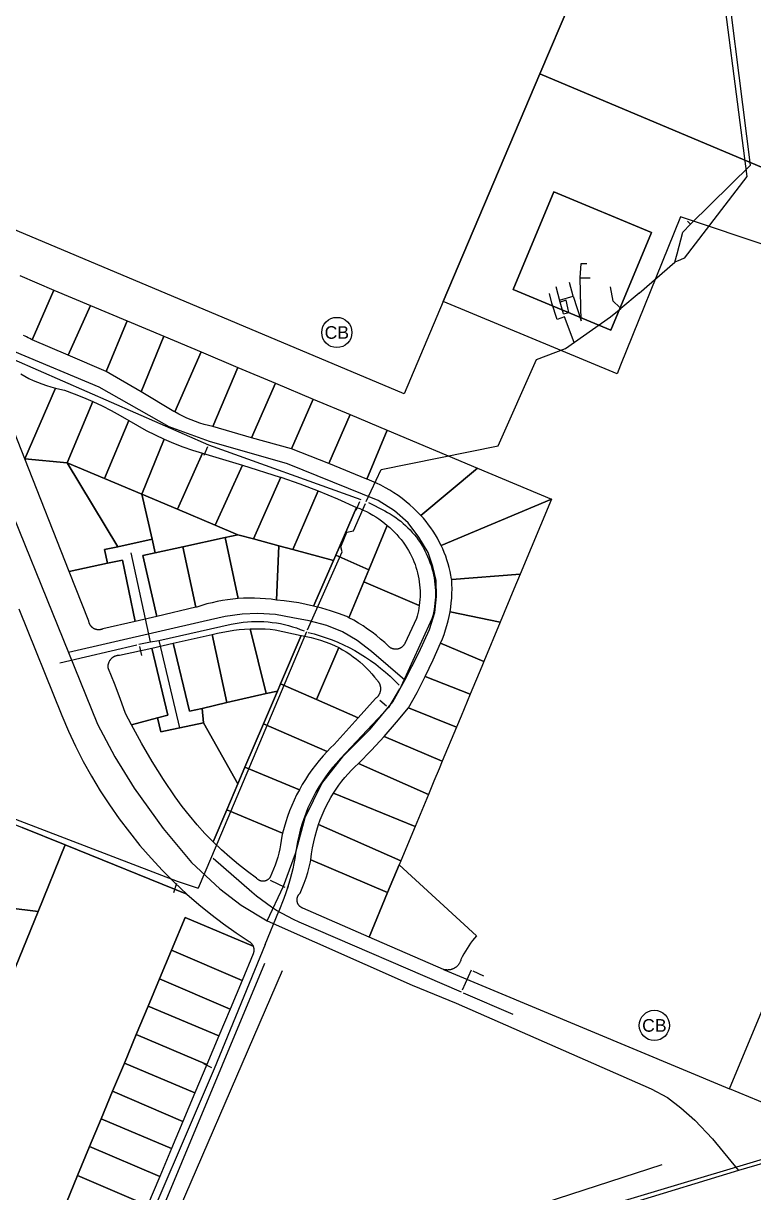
# Model space of a CAD drawing. Extents: x 1876309 to 1899261, y 443723 to 466661.
# Drawn here: x 1882595 to 1884044, y 452332 to 454651 of the extents above; entities that cross this region are included whole.
import ezdxf
from ezdxf.enums import TextEntityAlignment as Align

# ---------------------------------------------------------------- set-up
doc = ezdxf.new("R2010")
doc.units = 0
doc.header["$MEASUREMENT"] = 0
for name, color, linetype in [('Parcels', 31, 'Continuous'), ('Roads', 7, 'Continuous'), ('TEXT', 2, 'Continuous'), ('Waterlines', 5, 'Continuous')]:
    doc.layers.add(name, color=color, linetype=linetype)
doc.styles.get("Standard").update_dxf_attribs({"font": 'arial.ttf', "height": 300})

# ---------------------------------------------------------------- blocks, each defined once
blk = doc.blocks.new('Catch Basin')
blk.add_circle((6.7, 31.9), 30)
blk.add_text('CB', height=25).set_placement((6.7, 31.9), align=Align.MIDDLE)

msp = doc.modelspace()

# ---------------------------------------------------------------- linework, layer by layer
at = {"layer": 'Parcels'}
for points in [[(1883428.4, 454099.3), (1883350.9, 453916.5), (1882368.6, 454329.7), (1882098.6, 455020.9), (1882120.5, 455100.1), (1882535.6, 454949.2), (1882715.1, 454884), (1882990.7, 454784), (1883043.2, 454958.7), (1883056.8, 455004.2), (1883122.1, 454981.7), (1883157.3, 455076.1), (1883742.7, 454839.8), (1883620.2, 454551.1), (1883428.4, 454099.3)], [(1883428.4, 454099.3), (1883620.2, 454551.1), (1884265.5, 454279.3), (1884237.8, 454259.9), (1884186.8, 454224.2), (1884156.2, 454218.7), (1884083, 454205.5), (1883898.9, 454267.5), (1883886.3, 454236.2), (1883780.2, 453972.9), (1883773.3, 453955.7), (1883428.4, 454099.3)], [(1883647.4, 454316.8), (1883566.7, 454123), (1883760.5, 454042.3), (1883841.3, 454236.1), (1883647.4, 454316.8)], [(1883647.4, 454316.8), (1883841.3, 454236.1), (1883760.5, 454042.3), (1883566.7, 454123), (1883647.4, 454316.8)], [(1882655.9, 454122.1), (1882728.7, 454091.5), (1882684.1, 453993), (1882612.8, 454023.5), (1882655.9, 454122.1)], [(1882728.7, 454091.5), (1882801, 454061.1), (1882759.8, 453960.6), (1882684.1, 453993), (1882728.7, 454091.5)], [(1882801, 454061.1), (1882874.2, 454030.3), (1882828.9, 453920.3), (1882759.8, 453960.6), (1882801, 454061.1)], [(1882874.2, 454030.3), (1882948.1, 453999.3), (1882895.9, 453880.5), (1882894.4, 453881.4), (1882894.1, 453881.5), (1882828.9, 453920.3), (1882874.2, 454030.3)], [(1882948.1, 453999.3), (1883021.1, 453968.6), (1882971.3, 453851.1), (1882962.5, 453853.1), (1882953.8, 453855.5), (1882945.2, 453858.2), (1882936.6, 453861.2), (1882928.2, 453864.5), (1882919.9, 453868.1), (1882911.8, 453871.9), (1882903.8, 453876.1), (1882895.9, 453880.5), (1882948.1, 453999.3)], [(1883021.1, 453968.6), (1883095.2, 453937.4), (1883047.7, 453829), (1882971.3, 453851.1), (1883021.1, 453968.6)], [(1882598.1, 453787.1), (1882658.9, 453927.4), (1882667.9, 453925.2), (1882677.1, 453923.3), (1882696, 453916.5), (1882714.8, 453909.1), (1882733.3, 453901.1), (1882682, 453779.6), (1882598.1, 453787.1)], [(1883047.7, 453829), (1883095.2, 453937.4), (1883170.5, 453905.7), (1883127.5, 453807.2), (1883047.7, 453829)], [(1882733.3, 453901.1), (1882751.5, 453892.5), (1882769.5, 453883.3), (1882787.2, 453873.5), (1882804.5, 453863.2), (1882756.3, 453748.3), (1882682, 453779.6), (1882733.3, 453901.1)], [(1883243.8, 453874.9), (1883201.2, 453778), (1883127.5, 453807.2), (1883170.5, 453905.7), (1883243.8, 453874.9)], [(1883317.1, 453844.1), (1883276.9, 453747.3), (1883201.2, 453778), (1883243.8, 453874.9), (1883317.1, 453844.1)], [(1882804.5, 453863.2), (1882821.5, 453853.2), (1882838.9, 453843.7), (1882856.5, 453834.8), (1882874.4, 453826.5), (1882830.2, 453717.2), (1882756.3, 453748.3), (1882804.5, 453863.2)], [(1882874.4, 453826.5), (1882893.1, 453818.6), (1882911.9, 453811.2), (1882931.1, 453804.5), (1882950.4, 453798.5), (1882901, 453687.4), (1882830.2, 453717.2), (1882874.4, 453826.5)], [(1883317.1, 453844.1), (1883495.9, 453768.9), (1883383.6, 453675.2), (1883376.7, 453682.4), (1883369.5, 453689.3), (1883362.1, 453695.9), (1883354.5, 453702.3), (1883346.7, 453708.5), (1883338.7, 453714.3), (1883330.5, 453719.9), (1883322.1, 453725.2), (1883313.5, 453730.1), (1883304.7, 453734.8), (1883295.8, 453739.2), (1883286.7, 453743.3), (1883277.5, 453747), (1883276.9, 453747.3), (1883317.1, 453844.1)], [(1882682, 453779.6), (1882782.9, 453613), (1882756.3, 453607.2), (1882762.3, 453580.2), (1882686.2, 453563.9), (1882598.1, 453787.1), (1882682, 453779.6)], [(1882756.3, 453748.3), (1882830.2, 453717.2), (1882850.6, 453627.9), (1882782.9, 453613), (1882682, 453779.6), (1882756.3, 453748.3)], [(1882950.4, 453798.5), (1883029.8, 453774.7), (1882976, 453655.8), (1882901, 453687.4), (1882950.4, 453798.5)], [(1883051.6, 453628.6), (1883021.1, 453636.8), (1882976, 453655.8), (1883029.8, 453774.7), (1883104.9, 453751.2), (1883106.4, 453750.8), (1883051.6, 453628.6)], [(1883495.9, 453768.9), (1883642.8, 453707.2), (1883424.1, 453615.6), (1883420.5, 453622.8), (1883416.7, 453629.8), (1883412.6, 453636.8), (1883408.3, 453643.6), (1883403.8, 453650.2), (1883399, 453656.7), (1883394.1, 453663.1), (1883388.9, 453669.3), (1883383.6, 453675.2), (1883495.9, 453768.9)], [(1883101.8, 453615), (1883051.6, 453628.6), (1883106.4, 453750.8), (1883143.5, 453737.7), (1883180.2, 453723.7), (1883129.8, 453607.5), (1883101.8, 453615)], [(1882995.4, 453631.2), (1882911.8, 453612.8), (1882856.8, 453600.8), (1882850.6, 453627.9), (1882830.2, 453717.2), (1882901, 453687.4), (1882976, 453655.8), (1883021.1, 453636.8), (1882995.4, 453631.2)], [(1883256.3, 453691.1), (1883215, 453596.5), (1883210.3, 453585.8), (1883129.8, 453607.5), (1883180.2, 453723.7), (1883218.5, 453707.9), (1883256.3, 453691.1)], [(1883642.8, 453707.2), (1883580.8, 453558.4), (1883445, 453547.8), (1883444.9, 453548.8), (1883443.6, 453556.5), (1883442, 453564.1), (1883440.2, 453571.7), (1883438.1, 453579.2), (1883435.7, 453586.7), (1883433.2, 453594), (1883430.4, 453601.3), (1883427.4, 453608.5), (1883424.1, 453615.6), (1883642.8, 453707.2)], [(1883256.3, 453691.1), (1883262.9, 453688.5), (1883269.4, 453685.7), (1883275.8, 453682.7), (1883282.1, 453679.4), (1883288.3, 453675.9), (1883294.4, 453672.3), (1883300.3, 453668.4), (1883306.1, 453664.2), (1883311.7, 453659.9), (1883317.2, 453655.4), (1883280.6, 453567.1), (1883215, 453596.5), (1883256.3, 453691.1)], [(1882995.4, 453631.2), (1883021.1, 453636.8), (1883051.6, 453628.6), (1883101.8, 453615), (1883097.7, 453507.3), (1883086.8, 453508.7), (1883075.9, 453509.8), (1883065, 453510.6), (1883054, 453511), (1883043.1, 453511), (1883032.1, 453510.7), (1883021.2, 453510), (1882995.4, 453631.2)], [(1883280.6, 453567.1), (1883317.2, 453655.4), (1883322.1, 453651.1), (1883326.9, 453646.6), (1883331.6, 453641.9), (1883336.1, 453637.1), (1883340.4, 453632.1), (1883344.6, 453627), (1883348.6, 453621.8), (1883352.5, 453616.4), (1883356.1, 453610.9), (1883359.6, 453605.3), (1883362.9, 453599.6), (1883365.5, 453594.3), (1883368, 453588.9), (1883370.2, 453583.5), (1883372.3, 453577.9), (1883374.2, 453572.3), (1883375.9, 453566.6), (1883377.4, 453560.9), (1883378.7, 453555.1), (1883379.8, 453549.3), (1883380.7, 453543.4), (1883381.4, 453537.6), (1883381.9, 453531.7), (1883382.2, 453525.8), (1883382.3, 453519.8), (1883382.2, 453513.9), (1883381.9, 453508), (1883381.4, 453502.1), (1883380.7, 453496.2), (1883270.6, 453543.1), (1883280.6, 453567.1)], [(1882850.6, 453627.9), (1882856.8, 453600.8), (1882832.2, 453595.4), (1882860, 453474.8), (1882817.1, 453464.8), (1882792, 453586.6), (1882762.3, 453580.2), (1882756.3, 453607.2), (1882782.9, 453613), (1882850.6, 453627.9)], [(1882995.4, 453631.2), (1883021.2, 453510), (1883010.8, 453509.1), (1883000.4, 453507.8), (1882990.1, 453506.1), (1882979.8, 453504.2), (1882969.6, 453501.9), (1882959.5, 453499.4), (1882949.5, 453496.5), (1882939.6, 453493.3), (1882937.3, 453492.8), (1882911.8, 453612.8), (1882995.4, 453631.2)], [(1883101.8, 453615), (1883129.8, 453607.5), (1883210.3, 453585.8), (1883170.8, 453495.2), (1883156.3, 453498.5), (1883141.8, 453501.4), (1883127.1, 453503.8), (1883112.4, 453505.7), (1883097.7, 453507.3), (1883101.8, 453615)], [(1882911.8, 453612.8), (1882937.3, 453492.8), (1882860, 453474.8), (1882832.2, 453595.4), (1882856.8, 453600.8), (1882911.8, 453612.8)], [(1883210.3, 453585.8), (1883215, 453596.5), (1883280.6, 453567.1), (1883270.6, 453543.1), (1883241.2, 453472.2), (1883237.1, 453474.3), (1883220.8, 453480.4), (1883204.3, 453485.9), (1883187.7, 453490.9), (1883170.8, 453495.2), (1883210.3, 453585.8)], [(1882686.2, 453563.9), (1882762.3, 453580.2), (1882792, 453586.6), (1882817.1, 453464.8), (1882753, 453449.9), (1882752.4, 453449.7), (1882751.8, 453449.4), (1882751.1, 453449.2), (1882750.4, 453449), (1882749.8, 453448.8), (1882749.1, 453448.6), (1882748.4, 453448.5), (1882747.7, 453448.4), (1882747.1, 453448.3), (1882746.4, 453448.2), (1882745.7, 453448.2), (1882745, 453448.2), (1882744.3, 453448.2), (1882743.6, 453448.2), (1882742.9, 453448.3), (1882742.2, 453448.3), (1882741.5, 453448.4), (1882740.9, 453448.6), (1882740.2, 453448.7), (1882739.5, 453448.9), (1882738.8, 453449.1), (1882738.2, 453449.3), (1882737.5, 453449.6), (1882736.9, 453449.8), (1882736.3, 453450.1), (1882735.7, 453450.4), (1882735, 453450.7), (1882734.5, 453451.1), (1882733.9, 453451.5), (1882733.3, 453451.9), (1882732.7, 453452.3), (1882732.2, 453452.7), (1882731.7, 453453.2), (1882731.2, 453453.6), (1882730.7, 453454.1), (1882730.2, 453454.6), (1882729.7, 453455.1), (1882729.3, 453455.7), (1882728.9, 453456.2), (1882728.5, 453456.8), (1882728.1, 453457.3), (1882727.7, 453457.9), (1882727.4, 453458.5), (1882727.1, 453459.2), (1882726.8, 453459.8), (1882726.5, 453460.4), (1882726.2, 453461.1), (1882726, 453461.7), (1882725.8, 453462.4), (1882725.6, 453463), (1882725.4, 453463.7), (1882725.3, 453464.4), (1882725.2, 453465.1), (1882686.2, 453563.9)], [(1883580.8, 453558.4), (1883568.3, 453528.5), (1883541.2, 453463.4), (1883441.7, 453483.9), (1883443.1, 453492.9), (1883444.2, 453502), (1883445, 453511.2), (1883445.5, 453520.3), (1883445.7, 453529.5), (1883445.5, 453538.7), (1883445, 453547.8), (1883580.8, 453558.4)], [(1883270.6, 453543.1), (1883380.7, 453496.2), (1883379.9, 453491), (1883378.9, 453485.8), (1883377.8, 453480.7), (1883376.6, 453475.5), (1883375.1, 453470.5), (1883352.1, 453421.3), (1883351.8, 453420.7), (1883351.5, 453420), (1883351.1, 453419.5), (1883350.8, 453418.9), (1883350.4, 453418.3), (1883350, 453417.7), (1883349.5, 453417.2), (1883349.1, 453416.7), (1883348.6, 453416.1), (1883348.1, 453415.6), (1883347.7, 453415.2), (1883347.1, 453414.7), (1883346.6, 453414.2), (1883346.1, 453413.8), (1883345.5, 453413.4), (1883344.9, 453413), (1883344.4, 453412.7), (1883343.8, 453412.3), (1883343.1, 453412), (1883342.5, 453411.7), (1883341.9, 453411.4), (1883341.3, 453411.1), (1883340.6, 453410.9), (1883340, 453410.7), (1883339.3, 453410.5), (1883338.6, 453410.3), (1883337.9, 453410.1), (1883337.3, 453410), (1883336.6, 453409.9), (1883335.9, 453409.8), (1883335.2, 453409.8), (1883334.5, 453409.8), (1883333.8, 453409.7), (1883333.1, 453409.8), (1883332.4, 453409.8), (1883331.8, 453409.9), (1883331.1, 453410), (1883330.4, 453410.1), (1883329.7, 453410.2), (1883329, 453410.4), (1883328.4, 453410.5), (1883327.7, 453410.7), (1883327.1, 453411), (1883326.4, 453411.2), (1883325.8, 453411.5), (1883325.1, 453411.8), (1883324.5, 453412.1), (1883323.9, 453412.4), (1883323.3, 453412.8), (1883322.8, 453413.2), (1883322.2, 453413.6), (1883321.6, 453414), (1883321.1, 453414.4), (1883320.6, 453414.9), (1883320.1, 453415.4), (1883312.2, 453422.8), (1883304, 453429.9), (1883295.6, 453436.8), (1883287, 453443.4), (1883278.3, 453449.7), (1883269.3, 453455.8), (1883260.1, 453461.6), (1883250.7, 453467), (1883241.2, 453472.2), (1883270.6, 453543.1)], [(1883441.7, 453483.9), (1883541.2, 453463.4), (1883508.7, 453385.2), (1883422.9, 453422), (1883426.5, 453430.6), (1883429.8, 453439.2), (1883432.8, 453448), (1883435.5, 453456.8), (1883437.9, 453465.8), (1883439.9, 453474.8), (1883441.7, 453483.9)], [(1882970.2, 453438.7), (1882999.3, 453303.8), (1882949.9, 453292.4), (1882924.7, 453286.6), (1882892.5, 453421.5), (1882970.2, 453438.7)], [(1882970.2, 453438.7), (1882980.7, 453441.3), (1882991.3, 453443.6), (1883002, 453445.6), (1883012.7, 453447.2), (1883023.5, 453448.5), (1883034.3, 453449.4), (1883045.2, 453450), (1883076.9, 453321.6), (1882999.3, 453303.8), (1882970.2, 453438.7)], [(1883105.3, 453341.1), (1883099.2, 453326.8), (1883076.9, 453321.6), (1883045.2, 453450), (1883055.1, 453450.3), (1883065, 453450.2), (1883074.9, 453449.9), (1883084.8, 453449.3), (1883094.7, 453448.4), (1883146.2, 453437.1), (1883105.3, 453341.1)], [(1883105.3, 453341.1), (1883146.2, 453437.1), (1883146.9, 453437), (1883156.6, 453435.1), (1883166.1, 453432.9), (1883175.6, 453430.3), (1883185, 453427.5), (1883194.3, 453424.3), (1883203.4, 453420.8), (1883212.5, 453417.1), (1883221.4, 453413), (1883176.7, 453309.9), (1883105.3, 453341.1)], [(1882861.2, 453273.4), (1882809.6, 453259.7), (1882798, 453282.2), (1882787.6, 453312.1), (1882776.4, 453341.6), (1882764.2, 453370.8), (1882764, 453371.5), (1882763.9, 453372.3), (1882763.8, 453373), (1882763.7, 453373.8), (1882763.7, 453374.6), (1882763.6, 453375.3), (1882763.7, 453376.1), (1882763.7, 453376.8), (1882763.7, 453377.6), (1882763.8, 453378.4), (1882763.9, 453379.1), (1882764.1, 453379.9), (1882764.2, 453380.6), (1882764.4, 453381.4), (1882764.6, 453382.1), (1882764.8, 453382.8), (1882765.1, 453383.6), (1882765.4, 453384.3), (1882765.7, 453385), (1882766, 453385.7), (1882766.4, 453386.3), (1882766.8, 453387), (1882767.2, 453387.7), (1882767.6, 453388.3), (1882768, 453388.9), (1882768.5, 453389.5), (1882769, 453390.1), (1882769.5, 453390.7), (1882770, 453391.2), (1882770.6, 453391.8), (1882771.1, 453392.3), (1882771.7, 453392.8), (1882772.3, 453393.3), (1882772.9, 453393.7), (1882773.5, 453394.2), (1882774.2, 453394.6), (1882774.8, 453395), (1882775.5, 453395.3), (1882776.2, 453395.7), (1882776.9, 453396), (1882777.6, 453396.3), (1882778.3, 453396.6), (1882779, 453396.8), (1882779.8, 453397.1), (1882780.5, 453397.3), (1882781.3, 453397.4), (1882782, 453397.6), (1882782.8, 453397.7), (1882783.5, 453397.8), (1882784.3, 453397.9), (1882785, 453397.9), (1882785.8, 453397.9), (1882849.9, 453412.1), (1882881.9, 453278.9), (1882861.2, 453273.4)], [(1882849.9, 453412.1), (1882892.5, 453421.5), (1882924.7, 453286.6), (1882949.9, 453292.4), (1882952.9, 453263.9), (1882867.8, 453245.6), (1882861.2, 453273.4), (1882881.9, 453278.9), (1882849.9, 453412.1)], [(1883176.7, 453309.9), (1883221.4, 453413), (1883228.7, 453408.8), (1883235.9, 453404.4), (1883242.9, 453399.8), (1883249.7, 453394.9), (1883256.3, 453389.8), (1883262.8, 453384.4), (1883269.1, 453378.9), (1883275.2, 453373.1), (1883281.1, 453367.1), (1883286.7, 453360.9), (1883292.2, 453354.5), (1883297.5, 453348), (1883298, 453347.3), (1883298.6, 453346.7), (1883299.1, 453346), (1883299.6, 453345.3), (1883300, 453344.6), (1883300.5, 453343.9), (1883300.9, 453343.1), (1883301.3, 453342.4), (1883301.7, 453341.6), (1883302, 453340.9), (1883302.3, 453340.1), (1883302.6, 453339.3), (1883302.8, 453338.5), (1883303.1, 453337.6), (1883303.3, 453336.8), (1883303.4, 453336), (1883303.6, 453335.1), (1883303.7, 453334.3), (1883303.8, 453333.5), (1883303.8, 453332.6), (1883303.9, 453331.8), (1883303.8, 453330.9), (1883303.8, 453330.1), (1883303.7, 453329.2), (1883303.7, 453328.4), (1883303.5, 453327.5), (1883303.4, 453326.7), (1883303.2, 453325.9), (1883303, 453325), (1883302.7, 453324.2), (1883302.5, 453323.4), (1883302.2, 453322.6), (1883301.9, 453321.8), (1883301.5, 453321.1), (1883301.1, 453320.3), (1883300.7, 453319.6), (1883300.3, 453318.8), (1883299.8, 453318.1), (1883299.4, 453317.4), (1883298.9, 453316.7), (1883298.3, 453316), (1883297.8, 453315.4), (1883297.2, 453314.8), (1883296.6, 453314.2), (1883296, 453313.6), (1883295.4, 453313), (1883294.7, 453312.5), (1883294.1, 453311.9), (1883259.2, 453273.9), (1883176.7, 453309.9)], [(1883422.9, 453422), (1883508.7, 453385.2), (1883504.6, 453375.4), (1883481.8, 453320.7), (1883392.4, 453355.4), (1883408.2, 453388.5), (1883422.9, 453422)], [(1883099.2, 453326.8), (1883105.3, 453341.1), (1883176.7, 453309.9), (1883259.2, 453273.9), (1883211.7, 453220.7), (1883204.7, 453213.8), (1883197.8, 453206.7), (1883071.7, 453262), (1883099.2, 453326.8)], [(1883454.4, 453255), (1883359.4, 453293.3), (1883376.4, 453324.1), (1883392.4, 453355.4), (1883481.8, 453320.7), (1883463.5, 453276.7), (1883454.4, 453255)], [(1882949.9, 453292.4), (1882999.3, 453303.8), (1883076.9, 453321.6), (1883099.2, 453326.8), (1883071.7, 453262), (1883035, 453175.9), (1883020.8, 453142.5), (1882952.9, 453263.9), (1882949.9, 453292.4)], [(1883454.4, 453255), (1883426.4, 453187.8), (1883311, 453236.8), (1883335.6, 453264.7), (1883359.4, 453293.3), (1883454.4, 453255)], [(1882999, 453091.4), (1882971.9, 453027.6), (1882955.6, 453044.4), (1882939.9, 453061.7), (1882924.8, 453079.6), (1882910.3, 453097.9), (1882896.5, 453116.8), (1882873.2, 453151.6), (1882851, 453187), (1882829.8, 453223.1), (1882809.6, 453259.7), (1882861.2, 453273.4), (1882867.8, 453245.6), (1882952.9, 453263.9), (1883020.8, 453142.5), (1882999, 453091.4)], [(1883142.8, 453130.9), (1883035, 453175.9), (1883071.7, 453262), (1883197.8, 453206.7), (1883189.9, 453198.1), (1883182.2, 453189.2), (1883174.9, 453180), (1883167.8, 453170.6), (1883161.1, 453161), (1883154.7, 453151.1), (1883148.6, 453141.1), (1883142.8, 453130.9)], [(1883420, 453172.3), (1883409.7, 453147.7), (1883398.9, 453121.7), (1883259.9, 453183), (1883285.8, 453209.6), (1883311, 453236.8), (1883426.4, 453187.8), (1883420, 453172.3)], [(1883035, 453175.9), (1883142.8, 453130.9), (1883137.4, 453120.6), (1883132.4, 453110.2), (1883127.7, 453099.7), (1883123.4, 453089), (1883119.4, 453078.2), (1883115.7, 453067.2), (1883112.4, 453056.2), (1883109.5, 453045), (1882999, 453091.4), (1883020.8, 453142.5), (1883035, 453175.9)], [(1883259.9, 453183), (1883398.9, 453121.7), (1883372.3, 453057.8), (1883210.6, 453124.2), (1883215.9, 453132.3), (1883221.4, 453140.1), (1883227.2, 453147.8), (1883233.3, 453155.3), (1883239.6, 453162.5), (1883246.2, 453169.6), (1883252.9, 453176.4), (1883259.9, 453183)], [(1883344.1, 452990), (1883181.1, 453062), (1883184.4, 453071.3), (1883188, 453080.5), (1883191.9, 453089.5), (1883196.1, 453098.4), (1883200.7, 453107.2), (1883205.5, 453115.8), (1883210.6, 453124.2), (1883372.3, 453057.8), (1883344.1, 452990)], [(1882592.7, 453056.4), (1882678, 453021.9), (1882624.4, 452889.6), (1882346, 452924.2), (1882346.7, 452930.3), (1882347.2, 452936.5), (1882347.5, 452942.6), (1882347.6, 452948.8), (1882347.4, 452955), (1882347.1, 452961.2), (1882346.5, 452967.3), (1882345.7, 452973.4), (1882345.5, 452975.1), (1882345.1, 452976.8), (1882344.7, 452978.5), (1882344.3, 452980.2), (1882343.8, 452981.9), (1882343.2, 452983.5), (1882342.6, 452985.1), (1882341.9, 452986.7), (1882341.2, 452988.3), (1882340.4, 452989.8), (1882511.8, 453089.1), (1882592.7, 453056.4)], [(1882999, 453091.4), (1883109.5, 453045), (1883108.1, 453038.8), (1883107, 453030.4), (1883105.6, 453022), (1883104, 453013.7), (1883102.1, 453005.5), (1883099.9, 452997.3), (1883097.4, 452989.2), (1883094.7, 452981.2), (1883091.7, 452973.3), (1883088.4, 452965.4), (1883084.9, 452957.7), (1883084.6, 452957.3), (1883084.3, 452956.8), (1883084, 452956.3), (1883083.6, 452955.9), (1883083.3, 452955.4), (1883082.9, 452955), (1883082.5, 452954.6), (1883082.1, 452954.2), (1883081.7, 452953.8), (1883081.3, 452953.4), (1883080.9, 452953.1), (1883080.4, 452952.7), (1883080, 452952.4), (1883079.5, 452952.1), (1883079, 452951.8), (1883078.5, 452951.5), (1883078, 452951.3), (1883077.5, 452951), (1883077, 452950.8), (1883076.5, 452950.6), (1883075.9, 452950.4), (1883075.4, 452950.2), (1883074.9, 452950.1), (1883074.3, 452949.9), (1883073.8, 452949.8), (1883073.2, 452949.7), (1883072.6, 452949.6), (1883072.1, 452949.6), (1883071.5, 452949.6), (1883071, 452949.5), (1883070.4, 452949.5), (1883069.8, 452949.6), (1883069.3, 452949.6), (1883068.7, 452949.7), (1883068.1, 452949.7), (1883067.6, 452949.8), (1883067, 452949.9), (1883066.5, 452950.1), (1883065.9, 452950.2), (1883065.4, 452950.4), (1883064.9, 452950.6), (1883064.4, 452950.8), (1883063.8, 452951), (1883063.3, 452951.3), (1883062.8, 452951.5), (1883062.3, 452951.8), (1883061.9, 452952.1), (1883061.4, 452952.4), (1883060.9, 452952.8), (1883060.5, 452953.1), (1883060.1, 452953.5), (1883059.6, 452953.8), (1883059.2, 452954.2), (1883058.8, 452954.6), (1883058.4, 452955), (1883058.1, 452955.5), (1883039.9, 452968.7), (1883022.2, 452982.6), (1883004.9, 452997), (1882988.2, 453012.1), (1882971.9, 453027.6), (1882999, 453091.4)], [(1883181.1, 453062), (1883344.1, 452990), (1883340.8, 452982), (1883317.9, 452927.2), (1883165.6, 452992.2), (1883167.2, 453004), (1883169.1, 453015.8), (1883171.5, 453027.5), (1883174.3, 453039.1), (1883177.5, 453050.6), (1883181.1, 453062)], [(1883317.9, 452927.2), (1883281.2, 452838.8), (1883149.5, 452896.2), (1883149, 452896.4), (1883148.4, 452896.6), (1883147.9, 452896.9), (1883147.3, 452897.2), (1883146.8, 452897.5), (1883146.3, 452897.8), (1883145.8, 452898.1), (1883145.3, 452898.5), (1883144.8, 452898.9), (1883144.3, 452899.3), (1883143.9, 452899.7), (1883143.4, 452900.1), (1883143, 452900.5), (1883142.6, 452901), (1883142.2, 452901.4), (1883141.8, 452901.9), (1883141.5, 452902.4), (1883141.1, 452902.9), (1883140.8, 452903.4), (1883140.5, 452903.9), (1883140.2, 452904.5), (1883139.9, 452905), (1883139.7, 452905.6), (1883139.4, 452906.1), (1883139.2, 452906.7), (1883139, 452907.3), (1883138.9, 452907.9), (1883138.7, 452908.5), (1883138.6, 452909.1), (1883138.5, 452909.7), (1883138.4, 452910.3), (1883138.3, 452910.9), (1883138.3, 452911.5), (1883138.3, 452912.1), (1883138.3, 452912.7), (1883138.3, 452913.3), (1883138.3, 452913.9), (1883138.4, 452914.5), (1883138.5, 452915.1), (1883138.6, 452915.7), (1883138.7, 452916.3), (1883138.8, 452916.9), (1883139, 452917.5), (1883139.2, 452918.1), (1883139.4, 452918.7), (1883139.6, 452919.2), (1883139.9, 452919.8), (1883140.1, 452920.3), (1883140.4, 452920.9), (1883140.7, 452921.4), (1883141, 452921.9), (1883141.4, 452922.4), (1883141.7, 452922.9), (1883142.1, 452923.4), (1883142.5, 452923.9), (1883142.9, 452924.3), (1883143.3, 452924.8), (1883143.7, 452925.2), (1883144.2, 452925.6), (1883148.5, 452935.7), (1883152.5, 452945.9), (1883156.1, 452956.2), (1883159.4, 452966.7), (1883162.4, 452977.2), (1883165.1, 452987.8), (1883165.6, 452992.2), (1883317.9, 452927.2)], [(1883340.8, 452982), (1883494.3, 452841.4), (1883490.2, 452836.7), (1883486.2, 452831.8), (1883482.4, 452826.8), (1883478.8, 452821.6), (1883475.4, 452816.4), (1883472.1, 452811), (1883469, 452805.5), (1883466.1, 452799.9), (1883463.4, 452794.3), (1883463.2, 452793.4), (1883462.9, 452792.5), (1883462.6, 452791.6), (1883462.3, 452790.7), (1883461.9, 452789.8), (1883461.5, 452788.9), (1883461.1, 452788.1), (1883460.6, 452787.3), (1883460.1, 452786.4), (1883459.6, 452785.6), (1883459.1, 452784.9), (1883458.5, 452784.1), (1883457.9, 452783.4), (1883457.3, 452782.6), (1883456.6, 452781.9), (1883456, 452781.3), (1883455.3, 452780.6), (1883454.6, 452780), (1883453.8, 452779.4), (1883453.1, 452778.8), (1883452.3, 452778.3), (1883451.5, 452777.7), (1883450.7, 452777.2), (1883449.9, 452776.8), (1883449.1, 452776.3), (1883448.2, 452775.9), (1883447.3, 452775.5), (1883446.4, 452775.2), (1883445.6, 452774.9), (1883444.6, 452774.6), (1883443.7, 452774.3), (1883442.8, 452774.1), (1883441.9, 452773.9), (1883440.9, 452773.7), (1883440, 452773.6), (1883439.1, 452773.5), (1883438.1, 452773.5), (1883437.2, 452773.4), (1883436.2, 452773.4), (1883435.3, 452773.5), (1883434.3, 452773.5), (1883433.4, 452773.6), (1883432.4, 452773.8), (1883431.5, 452773.9), (1883430.6, 452774.1), (1883429.7, 452774.4), (1883428.8, 452774.6), (1883281.2, 452838.8), (1883317.9, 452927.2), (1883340.8, 452982)], [(1882346, 452924.2), (1882624.4, 452889.6), (1882556.6, 452722.1), (1882322.9, 452857), (1882325.9, 452862.2), (1882328.6, 452867.5), (1882331.2, 452872.8), (1882333.6, 452878.3), (1882335.8, 452883.8), (1882337.8, 452889.4), (1882339.7, 452895.1), (1882341.3, 452900.8), (1882342.8, 452906.6), (1882344, 452912.4), (1882345.1, 452918.3), (1882346, 452924.2)], [(1883029.1, 452752.8), (1882888.9, 452812.6), (1882916, 452877.7), (1883051.1, 452820.7), (1883051.4, 452820), (1883051.6, 452819.4), (1883051.8, 452818.7), (1883052, 452818.1), (1883052.2, 452817.4), (1883052.3, 452816.7), (1883052.4, 452816.1), (1883052.5, 452815.4), (1883052.6, 452814.7), (1883052.6, 452814), (1883052.6, 452813.3), (1883052.6, 452812.6), (1883052.6, 452812), (1883052.6, 452811.3), (1883052.5, 452810.6), (1883052.4, 452809.9), (1883052.3, 452809.2), (1883052.1, 452808.6), (1883052, 452807.9), (1883051.8, 452807.2), (1883051.6, 452806.6), (1883051.3, 452805.9), (1883051.1, 452805.3), (1883029.1, 452752.8)], [(1882865.3, 452755.9), (1882888.9, 452812.6), (1883029.1, 452752.8), (1883005.3, 452696), (1882865.3, 452755.9)], [(1882842.8, 452702), (1882865.3, 452755.9), (1883005.3, 452696), (1882982.9, 452642.7), (1882842.8, 452702)], [(1882819.4, 452645.8), (1882842.8, 452702), (1882982.9, 452642.7), (1882959, 452585.8), (1882819.4, 452645.8)], [(1882795.7, 452588.8), (1882819.4, 452645.8), (1882959, 452585.8), (1882935.5, 452529.8), (1882795.7, 452588.8)], [(1882911.8, 452473.3), (1882772.4, 452533.1), (1882795.7, 452588.8), (1882935.5, 452529.8), (1882911.8, 452473.3)], [(1882889.1, 452419.2), (1882749.7, 452478.6), (1882772.4, 452533.1), (1882911.8, 452473.3), (1882889.1, 452419.2)], [(1882866, 452364), (1882726.6, 452423.1), (1882749.7, 452478.6), (1882889.1, 452419.2), (1882866, 452364)], [(1882841.7, 452306.1), (1882702.8, 452366), (1882726.6, 452423.1), (1882866, 452364), (1882841.7, 452306.1)], [(1882680.6, 452312.6), (1882702.8, 452366), (1882841.7, 452306.1), (1882819.4, 452253), (1882680.6, 452312.6)]]:
    msp.add_lwpolyline(points, close=True, dxfattribs=at)
for points in [[(1884265.5, 454279.3), (1883620.2, 454551.1), (1883742.7, 454839.8)], [(1882588.2, 454150.6), (1882655.9, 454122.1), (1882655.9, 454122.1), (1882612.8, 454023.5), (1882611.5, 454024), (1882608.4, 454025.8), (1882605.2, 454027.5), (1882601.9, 454029.1), (1882598.6, 454030.6), (1882595.3, 454032)], [(1882590.1, 453955.7), (1882598.2, 453951.1), (1882606.5, 453946.9), (1882615, 453942.9), (1882623.5, 453939.2), (1882632.2, 453935.8), (1882641, 453932.7), (1882649.9, 453929.9), (1882658.9, 453927.4), (1882658.9, 453927.4), (1882598.1, 453787.1), (1882533.5, 453950.7)], [(1882586.4, 453489.8), (1882671.7, 453278.4), (1882684.9, 453247.5), (1882699, 453217.1), (1882714.3, 453187.2), (1882730.5, 453157.8), (1882747.8, 453129.1), (1882766.1, 453100.9), (1882785.4, 453073.4), (1882805.6, 453046.6), (1882826.7, 453020.6), (1882848.7, 452995.2), (1882871.6, 452970.7), (1882895.4, 452947), (1882919.9, 452924.1), (1882678, 453021.9), (1882592.7, 453056.4)], [(1882556.6, 452722.1), (1882624.4, 452889.6), (1882678, 453021.9), (1882919.9, 452924.1), (1882943.4, 452903.7), (1882967.5, 452884), (1882992.2, 452865.2), (1883017.5, 452847.1), (1883043.4, 452829.9), (1883044, 452829.5), (1883044.6, 452829.1), (1883045.1, 452828.7), (1883045.6, 452828.3), (1883046.1, 452827.8), (1883046.6, 452827.3), (1883047.1, 452826.9), (1883047.5, 452826.4), (1883048, 452825.9), (1883048.4, 452825.3), (1883048.8, 452824.8), (1883049.2, 452824.2), (1883049.6, 452823.7), (1883049.9, 452823.1), (1883050.3, 452822.5), (1883050.6, 452821.9), (1883050.9, 452821.3), (1883051.1, 452820.7), (1882916, 452877.7), (1882888.9, 452812.6), (1882865.3, 452755.9), (1882842.8, 452702), (1882819.4, 452645.8), (1882795.7, 452588.8), (1882772.4, 452533.1), (1882749.7, 452478.6), (1882726.6, 452423.1), (1882702.8, 452366), (1882680.6, 452312.6)], [(1884092, 452497.9), (1883996.2, 452537.8), (1884167.5, 452949.1)], [(1883108.5, 452772.1), (1882847.6, 452167.9), (1882847.6, 452167.9)], [(1883428.8, 452774.6), (1883996.2, 452537.8)], [(1883862.2, 452387.3), (1883603.5, 452303.1), (1883371.3, 452214.2), (1882977.2, 452082.6)]]:
    msp.add_lwpolyline(points, dxfattribs=at)
at = {"layer": 'Roads'}
msp.add_line((1882452.2, 453976), (1882685.1, 453402.9), dxfattribs=at)
for points in [[(1883352.3, 453348.1), (1883379.9, 453402.7), (1883401.3, 453448.5), (1883411.5, 453482.8), (1883415, 453514.3), (1883414.1, 453546.3), (1883407.9, 453573.9), (1883398.6, 453601.5), (1883379.9, 453632.1), (1883358.6, 453660.6), (1883331.4, 453684.2), (1883299.4, 453704.6), (1883119.3, 453777.1), (1882964.4, 453821.8), (1882884.7, 453851), (1882746, 453929.4), (1882578.3, 453999.8), (1882549.8, 454004.4), (1882524.3, 453999.9), (1882452.2, 453976)], [(1883352.3, 453348.1), (1883285.7, 453405.4), (1883257.6, 453427.2), (1883228.3, 453444.5), (1883197.6, 453456.5), (1883162.1, 453465.9), (1883129.6, 453472.1), (1883095.8, 453478.3), (1883060.7, 453480.5), (1883029.6, 453479.2), (1882995.8, 453474.8), (1882952.2, 453465), (1882685.1, 453402.9)], [(1882685.1, 453402.9), (1882742.7, 453261.1), (1882776.7, 453196.2), (1882814.9, 453134.4), (1882872.5, 453053.8), (1882929.1, 452986.7), (1882985.3, 452934.3), (1883027.5, 452901.8), (1883078.7, 452871.2)], [(1883078.7, 452871.2), (1883111.5, 452939.8), (1883135.5, 453004.6), (1883154.3, 453075.9), (1883187.4, 453143.3), (1883230.1, 453198.4), (1883283.3, 453250.9), (1883328, 453305.3), (1883352.3, 453348.1)], [(1885160.2, 452966.1), (1885093.1, 452872.5), (1884986.8, 452719.6), (1884957.9, 452688.5), (1884919.1, 452658.2), (1884864.3, 452633.5), (1884280, 452453.1), (1884014, 452375.5)], [(1883078.7, 452871.2), (1883366.9, 452743.3), (1883453.8, 452708)], [(1883073.6, 452786.6), (1882825.3, 452189.7), (1882800.9, 452125.3), (1882795.7, 452080), (1882802.7, 452027.8), (1882817.9, 451970.4)], [(1883453.8, 452708), (1883840.6, 452537.5), (1883873, 452520.6), (1883899.5, 452499.9), (1883927.1, 452475.7), (1883962.2, 452438.4), (1884014, 452375.5)], [(1884014, 452375.5), (1883801.8, 452311), (1883553.9, 452229.7), (1883235.4, 452121.3)]]:
    msp.add_lwpolyline(points, dxfattribs=at)
at = {"layer": 'Waterlines', "color": 3}
for points in [[(1884119, 455142.8), (1884063.6, 455132.2), (1884067, 454827.7), (1883969.2, 454822.6), (1884030.8, 454347.3), (1883905.9, 454185.2), (1883898.7, 454182)], [(1883816.7, 454116), (1883887.9, 454177.2), (1883892.6, 454194)], [(1883898.7, 454182), (1883887.9, 454177.2)], [(1883660, 454098), (1883652, 454128.3)], [(1883777.7, 454088.2), (1883765.5, 454099.8), (1883760.3, 454128.6)], [(1883816.7, 454116), (1883780.8, 454085.2)], [(1883664, 454084), (1883660, 454098)], [(1883666.7, 454074.6), (1883664, 454084)], [(1883687.8, 454017.9), (1883668.5, 454068.8)]]:
    msp.add_lwpolyline(points, dxfattribs=at)
at = {"layer": 'Waterlines', "color": 5}
for points in [[(1883918.6, 454252.6), (1884037.7, 454369.7), (1883977.6, 454846.1), (1884000.3, 454846.2)], [(1883918.6, 454252.6), (1883903.7, 454236.6)], [(1883918.6, 454252.6), (1883912.5, 454258.8)], [(1883892.6, 454194), (1883903.7, 454236.6)], [(1883700, 454146), (1883702, 454175), (1883713, 454175)], [(1883686, 454110), (1883678.8, 454137.3)], [(1883702.1, 454060.7), (1883700, 454146), (1883720, 454146)], [(1883643.8, 454095.9), (1883639, 454115)], [(1883658.9, 454102), (1883686, 454110)], [(1883675.3, 454087.1), (1883672, 454102), (1883660, 454098)], [(1883686, 454110), (1883702.1, 454060.7)], [(1883537.4, 453813.2), (1883613.1, 453984.3), (1883671, 454006), (1883759.9, 454069.1), (1883780.8, 454085.2)], [(1883668.5, 454068.8), (1883654.5, 454063.8), (1883643.8, 454095.9)], [(1883666.7, 454074.6), (1883677.5, 454077.8), (1883675.3, 454087.1)], [(1882576.6, 453984.6), (1882962.5, 453815.1)], [(1882960.7, 453810.9), (1882953.6, 453794.1)], [(1882962.5, 453815.1), (1883264.5, 453706.5)], [(1883275.7, 453702.8), (1883304.8, 453766.4), (1883537.4, 453813.2)], [(1883250.4, 453644.7), (1883273.9, 453698.6)], [(1883262.4, 453701.7), (1883254.9, 453684.5)], [(1883280, 453700.6), (1883312.3, 453684.1), (1883317.8, 453681.1), (1883323.3, 453677.9), (1883328.7, 453674.5), (1883333.9, 453671), (1883339.1, 453667.3), (1883344.1, 453663.4), (1883348.9, 453659.3), (1883353.6, 453655.1), (1883358.2, 453650.7), (1883362.6, 453646.2), (1883366.9, 453641.5), (1883371, 453636.7), (1883374.9, 453631.7), (1883378.6, 453626.6), (1883382.2, 453621.4), (1883385.6, 453616), (1883388.8, 453610.6), (1883391.9, 453605), (1883394.7, 453599.4), (1883397.3, 453593.6), (1883399.8, 453587.8), (1883402, 453581.8), (1883404, 453575.8), (1883405.8, 453569.8), (1883407.5, 453563.6), (1883408.9, 453557.5), (1883410.1, 453551.3), (1883411, 453545), (1883411.8, 453538.7), (1883412.3, 453532.4), (1883412.7, 453526.1), (1883412.8, 453519.7), (1883412.7, 453513.4), (1883412.4, 453507.1), (1883411.8, 453500.8), (1883411.1, 453494.5), (1883410.1, 453488.2), (1883408.9, 453482), (1883407.5, 453475.8), (1883405.9, 453469.7), (1883343.9, 453335.1)], [(1883228, 453602.6), (1883225.1, 453612.9), (1883237.3, 453641.9), (1883250.4, 453644.7)], [(1882847.5, 453424.1), (1882809.4, 453600.7)], [(1883158.7, 453448.4), (1883228, 453602.6)], [(1882864.2, 453427.2), (1883007.4, 453459.1), (1883015.5, 453460.8), (1883023.6, 453462.2), (1883031.7, 453463.3), (1883039.9, 453464.1), (1883048.1, 453464.6), (1883056.3, 453464.8), (1883064.5, 453464.8), (1883072.7, 453464.5), (1883080.9, 453463.9), (1883089, 453463), (1883097.2, 453461.8), (1883105.2, 453460.4), (1883113.3, 453458.6), (1883121.2, 453456.6), (1883129.1, 453454.3), (1883136.9, 453451.8), (1883144.6, 453449), (1883152.2, 453445.9)], [(1883156.7, 453443.9), (1882968.3, 452997.7)], [(1883160.3, 453443.1), (1883172.3, 453440), (1883184.2, 453436.4), (1883196, 453432.5), (1883207.7, 453428.2), (1883219.2, 453423.4), (1883230.5, 453418.3), (1883241.6, 453412.8), (1883252.6, 453407), (1883263.4, 453400.7), (1883273.9, 453394.2), (1883284.2, 453387.2), (1883294.3, 453379.9), (1883304.1, 453372.3), (1883313.6, 453364.3), (1883322.9, 453356), (1883331.9, 453347.5), (1883340.6, 453338.6)], [(1882667.7, 453383), (1882820.2, 453418.5)], [(1882824.6, 453419.6), (1882847.5, 453424.1)], [(1882825.7, 453415), (1882830, 453397)], [(1882847.5, 453424.1), (1882864.2, 453427.2)], [(1882864.2, 453427.2), (1882905.4, 453253.6)], [(1883341.4, 453330.9), (1883319.8, 453293.8)], [(1883319.8, 453293.8), (1883224.2, 453192.7), (1883216.3, 453184), (1883208.7, 453175), (1883201.4, 453165.8), (1883194.4, 453156.3), (1883187.8, 453146.6), (1883181.5, 453136.7), (1883175.5, 453126.6), (1883170, 453116.2), (1883164.8, 453105.7), (1883159.9, 453095), (1883155.5, 453084.1), (1883151.4, 453073.1), (1883147.7, 453061.9), (1883144.4, 453050.6), (1883141.5, 453039.2), (1883139, 453027.7), (1883136.9, 453016.2), (1883135.2, 453004.5), (1883133.8, 452994.4), (1883132, 452984.4), (1883129.9, 452974.4), (1883127.5, 452964.5), (1883124.8, 452954.6), (1883121.7, 452944.9), (1883118.4, 452935.3)], [(1883315.9, 453296.9), (1883302.7, 453307.7)], [(1882411.6, 453136.7), (1882900.5, 452949.6)], [(1882968.3, 452997.7), (1882941.9, 452935.6)], [(1883097.8, 452891.8), (1883087.5, 452898.3), (1883077.4, 452905.2), (1883067.6, 452912.4), (1883058, 452920), (1883048.7, 452927.8), (1882972, 452994.5)], [(1882899.2, 452945.2), (1882893.3, 452926.4)], [(1882900.5, 452949.6), (1882941.9, 452935.6)], [(1883114.8, 452937), (1883085.6, 452950.9)], [(1883120.5, 452939.8), (1883112, 452915)], [(1883112, 452915), (1883101.8, 452890.1)], [(1883074.8, 452824.1), (1883101.8, 452890.1)], [(1883142.6, 452868.5), (1883131.1, 452873.7), (1883119.8, 452879.4), (1883108.7, 452885.4), (1883097.8, 452891.8)], [(1883464.2, 452729.4), (1883142.6, 452868.5)], [(1883074.8, 452824.1), (1882973.7, 452577.3)], [(1883483.9, 452773), (1883466, 452733.4)], [(1883509.1, 452761.3), (1883487.9, 452771.2)], [(1883566.7, 452685.2), (1883468.3, 452727.6)], [(1882973.7, 452577.3), (1882806.7, 452187.3), (1882803.8, 452180.2), (1882801.1, 452173), (1882798.7, 452165.7), (1882796.6, 452158.3), (1882794.7, 452150.9), (1882793.1, 452143.4), (1882791.7, 452135.8), (1882790.6, 452128.2), (1882789.8, 452120.5), (1882789.3, 452112.9), (1882789, 452105.2), (1882788.9, 452097.5), (1882789.2, 452089.8), (1882789.7, 452082.1), (1882790.5, 452074.5), (1882791.5, 452066.9), (1882792.8, 452059.3), (1882794.4, 452051.8), (1882796.3, 452044.3), (1882798.3, 452036.9)], [(1882969.5, 452579.4), (1882953.6, 452587.1)], [(1883415, 452204.9), (1884077.1, 452402.9)]]:
    msp.add_lwpolyline(points, dxfattribs=at)

# ---------------------------------------------------------------- block references
at = {"layer": 'TEXT'}
for p in [(1883210.5, 454006), (1883840.4, 452631.7)]:
    msp.add_blockref('Catch Basin', p, dxfattribs=at)

doc.saveas('drawing.dxf')
